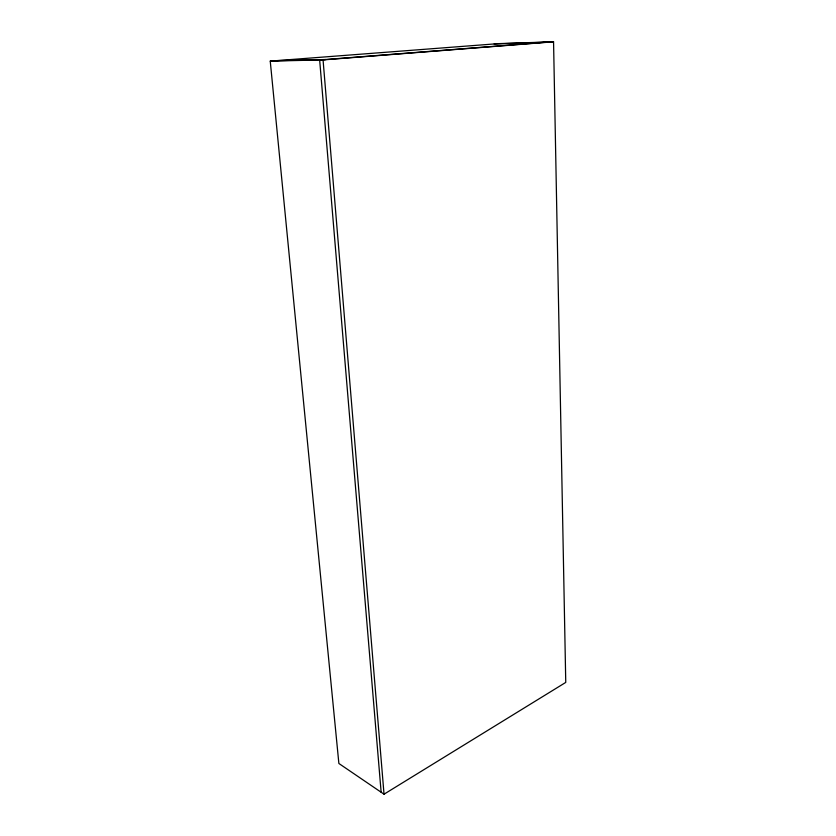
<?xml version="1.0" encoding="UTF-8"?>
<svg xmlns="http://www.w3.org/2000/svg" width="836" height="836" viewBox="0 0 836 836"><rect width="100%" height="100%" fill="white"/><g stroke="black" fill="none" stroke-linecap="round" stroke-linejoin="round"><path stroke-width="1.25" d="M384.027 794.2L565.753 682.416L553.557 41.8L498.36 43.639L270.247 61.122L338.873 763.477L384.027 794.2L323.062 59.92L270.247 61.122M550.025 41.915L319.655 59.993L381.143 792.235M323.062 59.92L553.557 41.8M494.149 43.963L545.803 42.249M276.079 60.673L325.591 59.523"/></g></svg>
